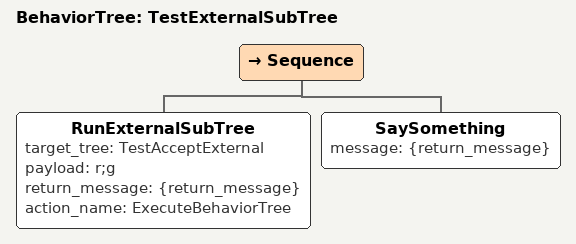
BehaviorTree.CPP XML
<?xml version="1.0" encoding="UTF-8"?>
<root BTCPP_format="4">
  <BehaviorTree ID="TestExternalSubTree">
    <Sequence>
      <RunExternalSubTree target_tree="TestAcceptExternal"
                          payload="r;g"
                          return_message="{return_message}"
                          action_name="ExecuteBehaviorTree"/>
      <SaySomething message="{return_message}"/>
    </Sequence>
  </BehaviorTree>
</root>
